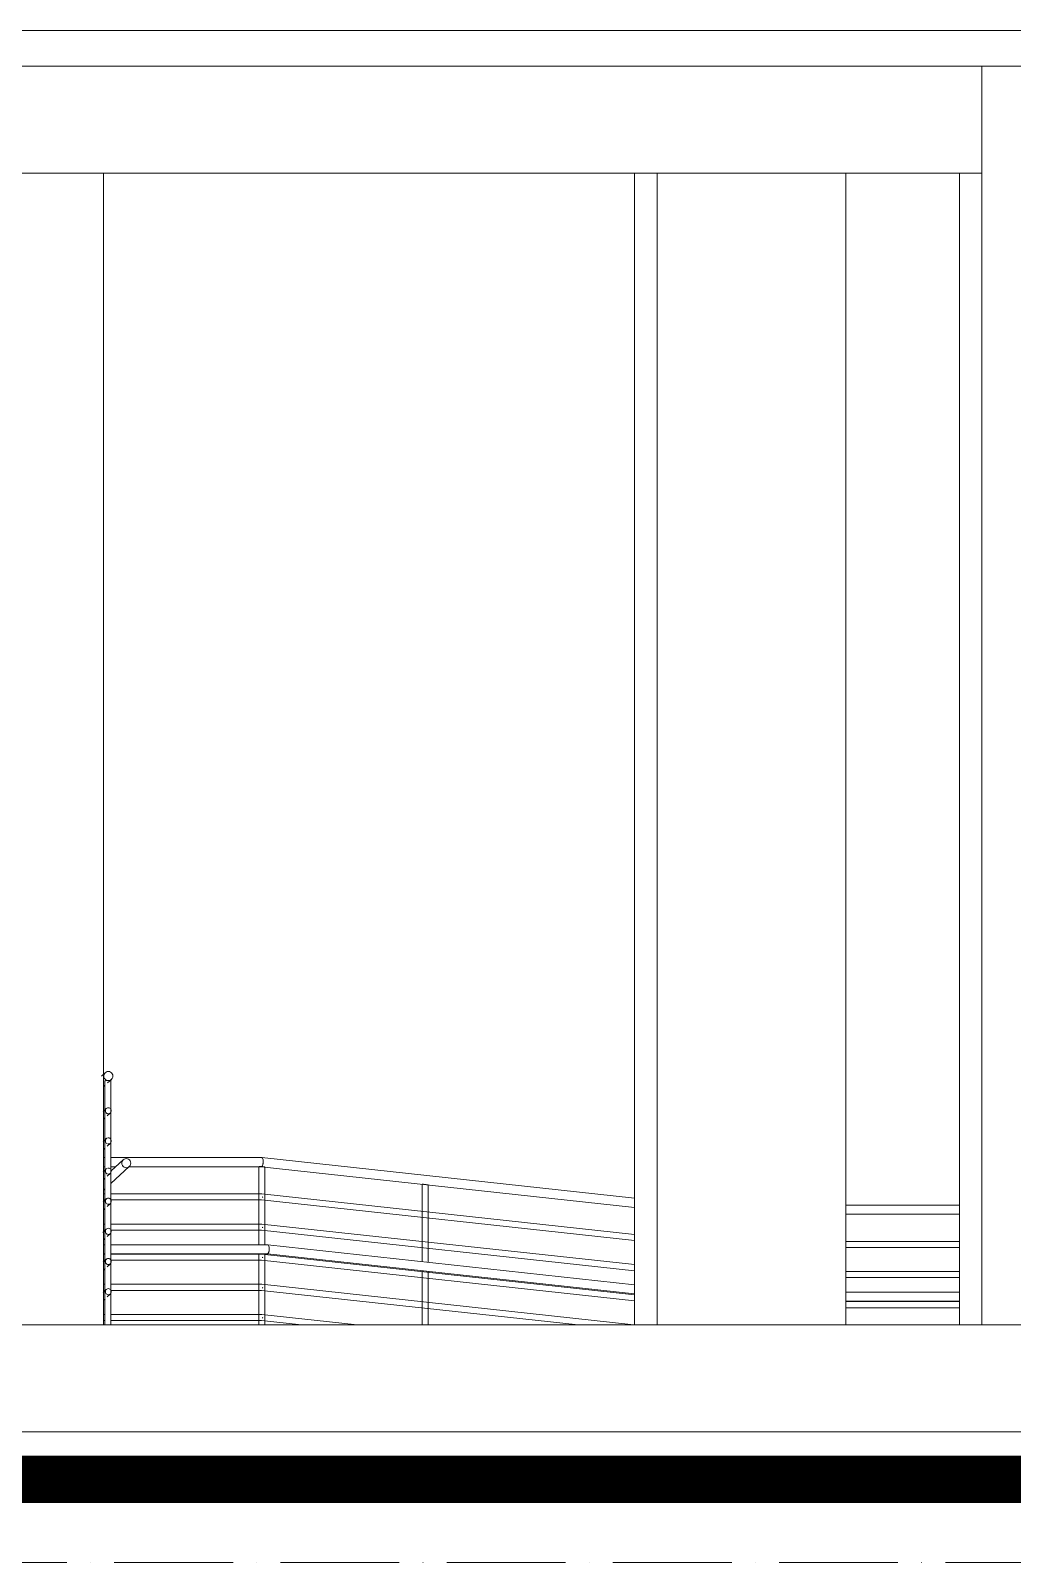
# Model space of a CAD drawing. Header units: millimetres. Extents: x -20608 to 106651, y -8981 to 93550.
# Drawn here: x 91168 to 95303, y -1000 to 5450 of the extents above; entities that cross this region are included whole.
import ezdxf

# ---------------------------------------------------------------- set-up
doc = ezdxf.new("R2010")
doc.units = ezdxf.units.MM
doc.linetypes.add('Grid Line', pattern=[14, 10, -2, 0, -2])
for name, color, linetype, lineweight in [('NET CAT', 3, 'Continuous', 5), ('NET CATConcrete', 3, 'Continuous', 5), ('NET THAY 1', 41, 'Continuous', 5), ('NET THAY 2', 55, 'Continuous', 5), ('NET-THAY', 2, 'Continuous', 9), ('TRUC', 225, 'Continuous', 5)]:
    doc.layers.add(name, color=color, linetype=linetype, lineweight=lineweight)

# ---------------------------------------------------------------- blocks, each defined once
blk = doc.blocks.new('Railing - 1_-870610-MẶT ĐỨNG 1-14')
at = {"layer": 'NET THAY 2', "color": 7}
for p, q in [((92817.2, 592.1), (92817.2, 465.9)), ((92842.6, 263.4), (92842.6, 589.7)), ((92817.2, 465.2), (92817.2, 462.6)), ((92817.2, 461.6), (92817.2, 338.9)), ((92817.2, 338.2), (92817.2, 335.6)), ((92817.2, 334.6), (92817.2, 266.1)), ((92817.2, 228.6), (92817.2, 211.9)), ((92817.2, 211.2), (92817.2, 208.6)), ((92817.2, 207.6), (92817.2, 84.9)), ((92842.6, 0), (92842.6, 225.9)), ((92817.2, 84.2), (92817.2, 81.6)), ((92817.2, 80.6), (92817.2, 0))]:
    blk.add_line(p, q, dxfattribs=at)
at = {"layer": 'NET THAY 2', "color": 7, "flags": 128}
for points in [[(92834.2, 590.9), (92828.6, 591.5), (92823.3, 591.9), (92819.2, 592.2), (92817.3, 592.2), (92817.2, 592.1)], [(92842.5, 589.7), (92841.9, 589.9), (92839, 590.4), (92834.2, 590.9)]]:
    blk.add_lwpolyline(points, dxfattribs=at)
blk = doc.blocks.new('Railing - 1_-V395-MẶT ĐỨNG 1-14')
at = {"layer": 'NET THAY 2', "color": 7}
for p, q in [((92129.4, 667.1), (92129.4, 539.8)), ((92154.8, 337.4), (92154.8, 664.7)), ((92129.4, 539.1), (92129.4, 412.8)), ((92129.4, 412.1), (92129.4, 337.4)), ((92129.4, 299.3), (92129.4, 285.8)), ((92129.4, 285.1), (92129.4, 158.8)), ((92154.8, 0), (92154.8, 299.3)), ((92129.4, 158.1), (92129.4, 31.8)), ((92129.4, 31.1), (92129.4, 0))]:
    blk.add_line(p, q, dxfattribs=at)
at = {"layer": 'NET THAY 2', "color": 7, "flags": 128}
for points in [[(92146.4, 665.9), (92140.8, 666.5), (92135.4, 666.9), (92131.4, 667.2)], [(92154.7, 664.6), (92154.1, 664.9), (92151.2, 665.3), (92146.4, 665.9)]]:
    blk.add_lwpolyline(points, dxfattribs=at)
blk = doc.blocks.new('Railing - Railing-869266-MẶT ĐỨNG 1-14')
at = {"layer": 'NET THAY 1', "color": 7}
for p, q in [((91481.6, 551.8), (91475.4, 551.8)), ((91475.4, 526.4), (91481.6, 526.4)), ((92142.1, 551.8), (91506.1, 551.8)), ((91507, 526.4), (92140.9, 526.4)), ((92140.7, 526.4), (93712.4, 355.1)), ((93712.4, 380.6), (92142.3, 551.8)), ((91481.6, 424.8), (91475.4, 424.8)), ((91475.4, 399.4), (91481.6, 399.4)), ((92142.1, 424.8), (91506.6, 424.8)), ((91507, 399.4), (92140.9, 399.4)), ((92140.7, 399.4), (93712.4, 228.1)), ((93712.4, 253.6), (92142.3, 424.8)), ((95080.2, 351.8), (94601.9, 351.8)), ((94601.9, 326.4), (95080.2, 326.4)), ((91481.6, 297.8), (91475.4, 297.8)), ((91475.4, 272.4), (91481.6, 272.4)), ((92142.1, 297.8), (91506.6, 297.8)), ((91507, 272.4), (92140.9, 272.4)), ((92140.7, 272.4), (93712.4, 101.1)), ((93712.4, 126.6), (92142.3, 297.8)), ((95080.2, 224.8), (94601.9, 224.8)), ((94601.9, 199.4), (95080.2, 199.4)), ((91481.9, 170.8), (91475.4, 170.8)), ((91475.4, 145.4), (91481.9, 145.4)), ((92142.1, 170.8), (91506.7, 170.8)), ((91507, 145.4), (92140.9, 145.4)), ((92140.7, 145.4), (93474.8, 0)), ((93709.2, 0), (92142.3, 170.8)), ((95080.2, 97.8), (94601.9, 97.8)), ((94601.9, 72.4), (95080.2, 72.4)), ((91481.7, 43.8), (91475.4, 43.8)), ((91475.4, 18.4), (91481.6, 18.4)), ((92142.1, 43.8), (91506.8, 43.8)), ((91506.8, 18.4), (92140.9, 18.4)), ((92140.7, 18.4), (92309.5, 0)), ((92543.9, 0), (92142.3, 43.8))]:
    blk.add_line(p, q, dxfattribs=at)
for points in [[(92145.8, 539.1), (92145.7, 538), (92145.6, 536.9), (92145.5, 535.8)], [(92145.8, 412.1), (92145.7, 411), (92145.6, 409.9), (92145.5, 408.8)], [(92145.8, 285.1), (92145.7, 284), (92145.6, 282.9), (92145.5, 281.8)], [(92145.8, 158.1), (92145.7, 157), (92145.6, 155.9), (92145.5, 154.8)], [(92145.8, 31.1), (92145.7, 30), (92145.6, 28.9), (92145.5, 27.8)]]:
    blk.add_open_spline(points, degree=3, dxfattribs=at)
for name in ['Railing - 1_-V395-MẶT ĐỨNG 1-14', 'Railing - 1_-870610-MẶT ĐỨNG 1-14']:
    blk.add_blockref(name, (0, 0))
blk = doc.blocks.new('Top Rail Type - Top Rail_Internal_-869491-MẶT ĐỨNG 1-14')
at = {"layer": 'NET THAY 1', "color": 7}
for p, q in [((91481.6, 704.2), (91475.4, 704.2)), ((91475.4, 666.1), (91481.6, 666.1)), ((92142.1, 704.2), (91506.1, 704.2)), ((91506.1, 666.1), (91527, 666.1)), ((91583, 666.1), (92140.3, 666.1)), ((92140, 666.1), (93712.4, 494.7)), ((93712.4, 533.1), (92142.3, 704.2)), ((95080.2, 504.2), (94601.9, 504.2)), ((94601.9, 466.1), (95080.2, 466.1))]:
    blk.add_line(p, q, dxfattribs=at)
for points in [[(92147.6, 685.1), (92147.6, 683.5), (92147.2, 680.1), (92146.4, 675.5), (92145.1, 671.5), (92143.6, 668.4), (92142.5, 667.2), (92142, 666.7)], [(92142.1, 704.2), (92143.2, 704.2), (92145.4, 702.4), (92147.5, 695.1), (92147.8, 688.5), (92147.6, 685.1)]]:
    blk.add_open_spline(points, degree=3, dxfattribs=at)
blk = doc.blocks.new('Handrail Type - Handrail_Internal_-869502-MẶT ĐỨNG 1-14')
at = {"layer": 'NET THAY 1', "color": 7}
for p, q in [((91481.6, 337.4), (91475.4, 337.4)), ((92167.9, 337.4), (91506.6, 337.4)), ((93712.4, 169.1), (92168.1, 337.4)), ((91475.4, 299.3), (91481.6, 299.3)), ((91506.6, 299.3), (92166, 299.3)), ((92165.8, 299.3), (93712.4, 130.7)), ((95080.2, 137.4), (94601.9, 137.4)), ((94601.9, 99.3), (95080.2, 99.3))]:
    blk.add_line(p, q, dxfattribs=at)
blk.add_open_spline([(92167.9, 337.4), (92169, 337.4), (92171.2, 335.6), (92173.3, 328.3), (92173.6, 321.7), (92173.4, 318.3)], degree=3, dxfattribs=at)
blk.add_open_spline([(92173.4, 318.3), (92173.3, 316.7), (92173, 313.3), (92172.1, 308.7), (92170.9, 304.7), (92168.9, 300.6), (92167.2, 299.3), (92166, 299.3)], degree=3, knots=[0, 0, 0, 0, 0.0833333, 0.1666667, 0.25, 0.3333333, 0.5, 0.5, 0.5, 0.5], dxfattribs=at)
blk = doc.blocks.new('Railing - 1_-871878-MẶT ĐỨNG 1-14')
at = {"layer": 'NET THAY 2', "color": 7}
for p, q in [((91481.6, 1027.3), (91481.5, 1027.1)), ((91481.5, 1027.1), (91481.5, 0)), ((91506.9, 0), (91506.9, 1027.4))]:
    blk.add_line(p, q, dxfattribs=at)
at = {"layer": 'NET THAY 2', "color": 7, "flags": 128}
for points in [[(91495.7, 1028.7), (91492.9, 1028.6), (91487.5, 1028.4), (91483.5, 1027.9), (91481.6, 1027.3)], [(91502.3, 1028.4), (91498.5, 1028.6), (91495.8, 1028.7)], [(91506.8, 1027.3), (91506.2, 1027.9), (91503.2, 1028.4)]]:
    blk.add_lwpolyline(points, dxfattribs=at)
blk = doc.blocks.new('Railing - Railing-871563-MẶT ĐỨNG 1-14')
at = {"layer": 'NET THAY 1', "color": 7}
for p, q in [((91487.2, 911.3), (91473.8, 898.9)), ((91475.4, 865.9), (91481.6, 871.6)), ((91490.8, 880), (91504.2, 892.3)), ((91487.2, 784.3), (91473.8, 771.9)), ((91475.4, 738.9), (91481.6, 744.6)), ((91490.8, 753), (91504.2, 765.3)), ((91487.2, 657.3), (91473.8, 644.9)), ((91475.4, 611.9), (91481.6, 617.6)), ((91490.8, 626), (91504.2, 638.3)), ((91487.2, 530.3), (91473.8, 517.9)), ((91475.4, 484.9), (91481.6, 490.6)), ((91490.8, 499), (91504.2, 511.3)), ((91487.2, 403.3), (91472, 389.2)), ((91475.4, 357.9), (91481.6, 363.6)), ((91490.8, 372), (91504.2, 384.3)), ((91487.2, 276.3), (91473.8, 263.9)), ((91475.4, 230.9), (91482, 237)), ((91490.8, 245), (91504.2, 257.3)), ((91487.2, 149.3), (91473.8, 136.9)), ((91490.8, 118), (91504.2, 130.3)), ((91475.4, 103.9), (91481.8, 109.8))]:
    blk.add_line(p, q, dxfattribs=at)
at = {"layer": 'NET THAY 1', "color": 7, "flags": 128}
for points in [[(91492.5, 914.2), (91489.4, 912.9), (91486.8, 910.8), (91484.8, 908.2), (91483.5, 905.1), (91483.1, 901.8)], [(91508.3, 901.8), (91507.9, 905.1), (91506.6, 908.2), (91504.6, 910.8), (91502, 912.9), (91499, 914.2), (91495.7, 914.6), (91493.2, 914.3)], [(91483.1, 901.8), (91483.5, 898.5), (91484.8, 895.4), (91486.8, 892.8), (91489.4, 890.7), (91492.5, 889.5)], [(91493.2, 889.3), (91495.7, 889), (91499, 889.5), (91502, 890.7), (91504.6, 892.8), (91506.6, 895.4), (91507.9, 898.5), (91508.3, 901.8)], [(91492.5, 787.2), (91489.4, 785.9), (91486.8, 783.8), (91484.8, 781.2), (91483.5, 778.1), (91483.1, 774.8)], [(91483.1, 774.8), (91483.5, 771.5), (91484.8, 768.4), (91486.8, 765.8), (91489.4, 763.7), (91492.5, 762.5)], [(91508.3, 774.8), (91507.9, 778.1), (91506.6, 781.2), (91504.6, 783.8), (91502, 785.9), (91499, 787.2), (91495.7, 787.6)], [(91495.7, 762), (91499, 762.5), (91502, 763.7), (91504.6, 765.8), (91506.6, 768.4), (91507.9, 771.5), (91508.3, 774.8)], [(91492.5, 660.2), (91489.4, 658.9), (91486.8, 656.8), (91484.8, 654.2), (91483.5, 651.1), (91483.1, 647.8)], [(91483.1, 647.8), (91483.5, 644.5), (91484.8, 641.4), (91486.8, 638.8), (91489.4, 636.7), (91492.5, 635.5)], [(91508.3, 647.8), (91507.9, 651.1), (91506.6, 654.2), (91504.6, 656.8), (91502, 658.9), (91499, 660.2), (91495.7, 660.6)], [(91495.7, 635), (91499, 635.5), (91502, 636.7), (91504.6, 638.8), (91506.6, 641.4), (91507.9, 644.5), (91508.3, 647.8)], [(91508.3, 520.8), (91507.9, 524.1), (91506.6, 527.2), (91504.6, 529.8), (91502, 531.9), (91499, 533.2), (91495.7, 533.6), (91492.5, 533.2), (91489.4, 531.9), (91486.8, 529.8), (91484.8, 527.2), (91483.5, 524.1), (91483.1, 520.8)], [(91483.1, 520.8), (91483.5, 517.5), (91484.8, 514.4), (91486.8, 511.8), (91489.4, 509.7), (91492.5, 508.5), (91495.7, 508), (91499, 508.5), (91502, 509.7), (91504.6, 511.8), (91506.6, 514.4), (91507.9, 517.5), (91508.3, 520.8)], [(91508.3, 393.8), (91507.9, 397.1), (91506.6, 400.2), (91504.6, 402.8), (91502, 404.9), (91499, 406.2), (91495.7, 406.6), (91492.5, 406.2), (91489.4, 404.9), (91486.8, 402.8), (91484.8, 400.2), (91483.5, 397.1), (91483.1, 393.8)], [(91483.1, 393.8), (91483.5, 390.5), (91484.8, 387.4), (91486.8, 384.8), (91489.4, 382.7), (91492.5, 381.5), (91495.7, 381), (91499, 381.5), (91502, 382.7), (91504.6, 384.8), (91506.6, 387.4), (91507.9, 390.5), (91508.3, 393.8)], [(91508.3, 266.8), (91507.9, 270.1), (91506.6, 273.2), (91504.6, 275.8), (91502, 277.9), (91499, 279.2), (91495.7, 279.6), (91492.5, 279.2), (91489.4, 277.9), (91486.8, 275.8), (91484.8, 273.2), (91483.5, 270.1), (91483.1, 266.8)], [(91483.1, 266.8), (91483.5, 263.5), (91484.8, 260.4), (91486.8, 257.8), (91489.4, 255.7), (91492.5, 254.5), (91495.7, 254), (91499, 254.5), (91502, 255.7), (91504.6, 257.8), (91506.6, 260.4), (91507.9, 263.5), (91508.3, 266.8)], [(91508.3, 139.8), (91507.9, 143.1), (91506.6, 146.2), (91504.6, 148.8), (91502, 150.9), (91499, 152.2), (91495.7, 152.6), (91492.5, 152.2), (91489.4, 150.9), (91486.8, 148.8), (91484.8, 146.2), (91483.5, 143.1), (91483.1, 139.8)], [(91483.1, 139.8), (91483.5, 136.5), (91484.8, 133.4), (91486.8, 130.8), (91489.4, 128.7), (91492.5, 127.5), (91495.7, 127), (91499, 127.5), (91502, 128.7), (91504.6, 130.8), (91506.6, 133.4), (91507.9, 136.5), (91508.3, 139.8)]]:
    blk.add_lwpolyline(points, dxfattribs=at)
blk.add_blockref('Railing - 1_-871878-MẶT ĐỨNG 1-14', (0, 0))
blk = doc.blocks.new('Top Rail Type - Top Rail_Internal_-871723-MẶT ĐỨNG 1-14')
at = {"layer": 'NET THAY 1', "color": 7}
for p, q in [((91483, 1062), (91466.6, 1047)), ((91492, 1018.6), (91508.4, 1033.6)), ((91475.4, 1003.3), (91481.6, 1009))]:
    blk.add_line(p, q, dxfattribs=at)
at = {"layer": 'NET THAY 1', "color": 7, "flags": 128}
for points in [[(91514.6, 1047.8), (91514, 1052.8), (91512.1, 1057.4), (91509.1, 1061.4), (91505.2, 1064.4), (91500.6, 1066.3), (91495.7, 1067), (91490.8, 1066.3), (91486.3, 1064.4), (91482.3, 1061.4), (91479.3, 1057.4), (91477.4, 1052.8), (91476.8, 1047.8)], [(91476.8, 1047.8), (91477.4, 1042.9), (91479.3, 1038.2), (91482.3, 1034.3), (91486.3, 1031.2), (91490.8, 1029.3), (91495.7, 1028.7), (91500.6, 1029.3), (91505.2, 1031.2), (91509.1, 1034.3), (91512.1, 1038.2), (91514, 1042.9), (91514.6, 1047.8)]]:
    blk.add_lwpolyline(points, dxfattribs=at)
blk = doc.blocks.new('Handrail Type - Handrail_Internal_-871734-MẶT ĐỨNG 1-14')
at = {"layer": 'NET THAY 1', "color": 7}
for p, q in [((91506.1, 595.1), (91584.1, 666.8)), ((91558.7, 695.2), (91508.2, 648.8)), ((91475.4, 567), (91481.6, 572.6))]:
    blk.add_line(p, q, dxfattribs=at)
at = {"layer": 'NET THAY 1', "color": 7, "flags": 128}
for points in [[(91590.3, 681), (91589.6, 686), (91587.8, 690.6), (91584.8, 694.6), (91580.8, 697.6), (91576.3, 699.5), (91571.4, 700.2), (91566.5, 699.5), (91561.9, 697.6), (91558, 694.6), (91555, 690.6), (91553.1, 686), (91552.5, 681)], [(91552.5, 681), (91553.1, 676.1), (91555, 671.4), (91558, 667.5), (91561.9, 664.4), (91566.5, 662.5), (91571.4, 661.9), (91576.3, 662.5), (91580.8, 664.4), (91584.8, 667.5), (91587.8, 671.4), (91589.6, 676.1), (91590.3, 681)]]:
    blk.add_lwpolyline(points, dxfattribs=at)
blk = doc.blocks.new('ALC1807-ASCENT PLAZA-TANG 1_2_rvt-1-MẶT ĐỨNG 1-14')
at = {"layer": 'NET-THAY', "color": 10}
for p, q in [((95979.6, 5450), (41010.5, 5450)), ((-20508.1, -450), (99538, -450))]:
    blk.add_line(p, q, dxfattribs=at)
at = {"layer": 'NET-THAY', "color": 250, "lineweight": 15}
for p, q in [((91475.4, 4850), (91475.4, 0)), ((96064.8, 0), (89313.1, 0))]:
    blk.add_line(p, q, dxfattribs=at)
at = {"color": 10, "lineweight": 9}
for name in ['Top Rail Type - Top Rail_Internal_-871723-MẶT ĐỨNG 1-14', 'Railing - Railing-871563-MẶT ĐỨNG 1-14', 'Top Rail Type - Top Rail_Internal_-869491-MẶT ĐỨNG 1-14', 'Handrail Type - Handrail_Internal_-871734-MẶT ĐỨNG 1-14', 'Railing - Railing-869266-MẶT ĐỨNG 1-14', 'Handrail Type - Handrail_Internal_-869502-MẶT ĐỨNG 1-14']:
    blk.add_blockref(name, (0, 0), dxfattribs=at)

msp = doc.modelspace()

# ---------------------------------------------------------------- linework, layer by layer
at = {"layer": 'NET CAT'}
for p, q in [((95175.3, 0), (95175.3, 5300)), ((95175.3, 5300), (95969.7, 5300)), ((93712.4, 0), (93712.4, 4850)), ((93807.6, 0), (93807.6, 4850)), ((94601.9, 4850), (94601.9, 0)), ((95080.2, 0), (95080.2, 4850))]:
    msp.add_line(p, q, dxfattribs=at)
msp.add_lwpolyline([(-20508.1, -450), (99538, -450)], dxfattribs=at)
at = {"layer": 'NET CAT', "const_width": 200}
msp.add_lwpolyline([(-20508.1, -650), (99538, -650)], dxfattribs=at)
at = {"layer": 'NET CATConcrete'}
for p, q in [((95175.3, 5300), (87033.5, 5300)), ((95175.3, 4850), (95175.3, 5300)), ((87033.5, 4850), (95175.3, 4850))]:
    msp.add_line(p, q, dxfattribs=at)
at = {"layer": 'NET-THAY'}
msp.add_line((95969.7, 5300), (60225.2, 5300), dxfattribs=at)
at = {"layer": 'TRUC', "linetype": 'Grid Line', "ltscale": 50}
for p, q in [((-15600.6, 0), (103813.4, 0)), ((-20508.1, -450), (99538, -450)), ((-18394.8, -1000), (106650.8, -1000))]:
    msp.add_line(p, q, dxfattribs=at)

# ---------------------------------------------------------------- block references
at = {"lineweight": 5}
msp.add_blockref('ALC1807-ASCENT PLAZA-TANG 1_2_rvt-1-MẶT ĐỨNG 1-14', (0, 0), dxfattribs=at)

doc.saveas('drawing.dxf')
